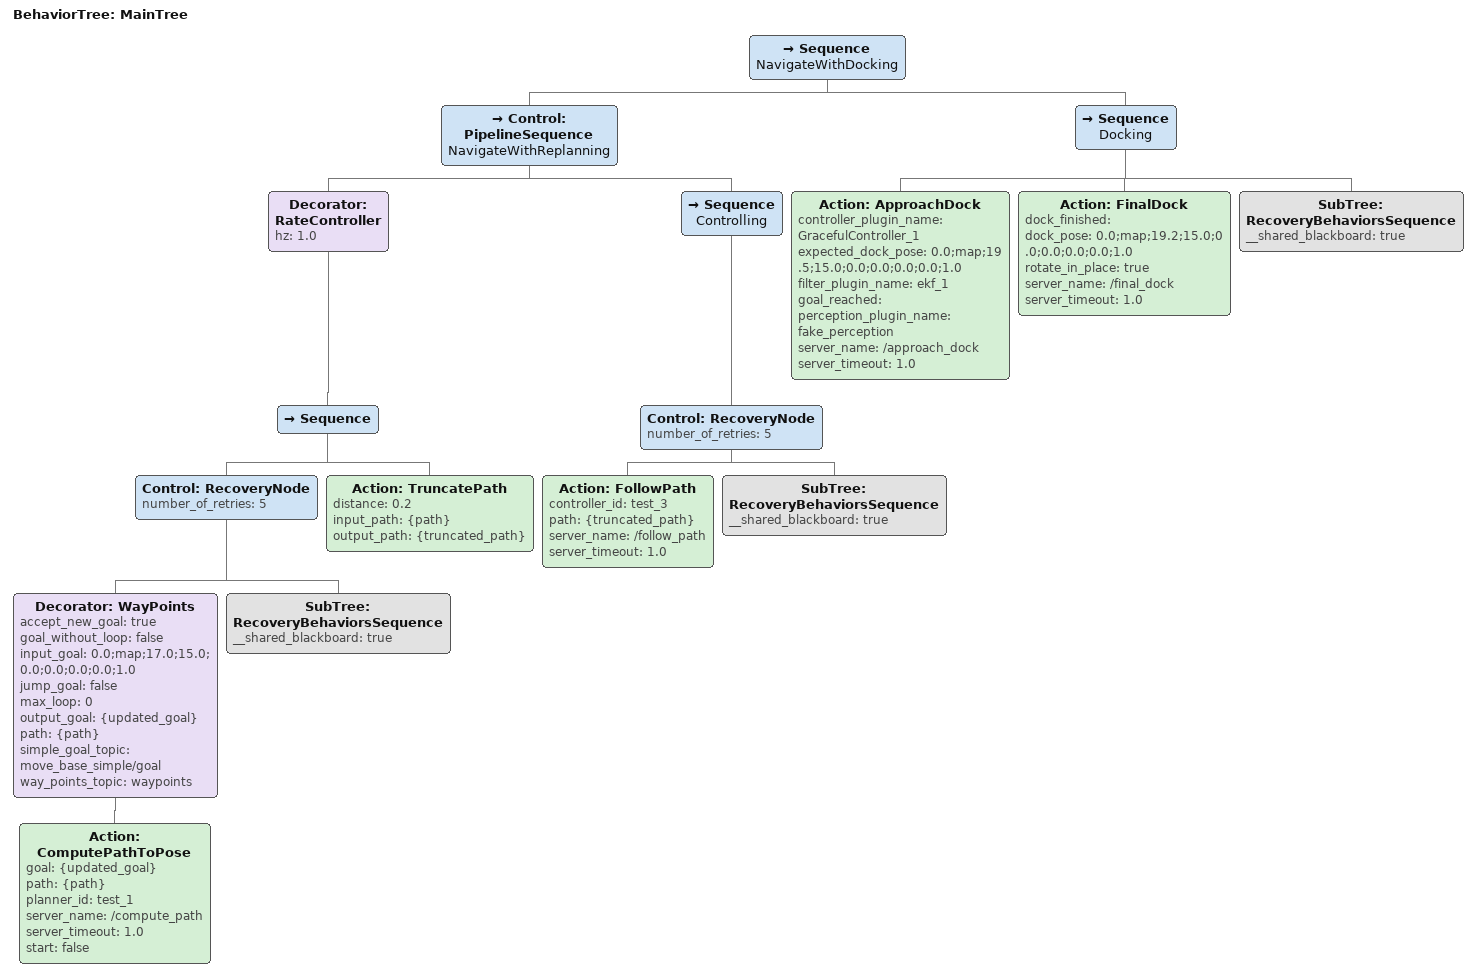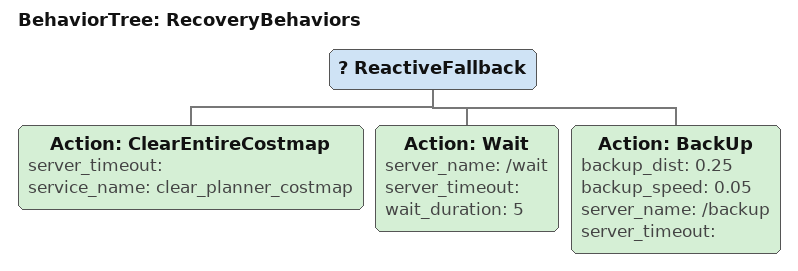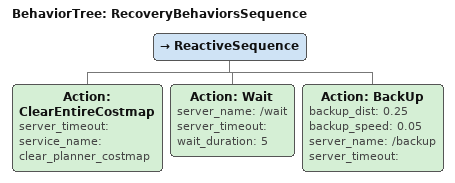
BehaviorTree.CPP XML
<?xml version="1.0"?>
<root main_tree_to_execute="MainTree">
    <BehaviorTree ID="MainTree">
        <Sequence name="NavigateWithDocking">
            <Control ID="PipelineSequence" name="NavigateWithReplanning">
                <Decorator ID="RateController" hz="1.0">
                    <Sequence>
                        <Control ID="RecoveryNode" number_of_retries="5">
                            <Decorator ID="WayPoints" accept_new_goal="true" goal_without_loop="false" input_goal="0.0;map;17.0;15.0;0.0;0.0;0.0;0.0;1.0" jump_goal="false" max_loop="0" output_goal="{updated_goal}" path="{path}" simple_goal_topic="move_base_simple/goal" way_points_topic="waypoints">
                                <Action ID="ComputePathToPose" goal="{updated_goal}" path="{path}" planner_id="test_1" server_name="/compute_path" server_timeout="1.0" start="false"/>
                            </Decorator>
                            <SubTree ID="RecoveryBehaviorsSequence" __shared_blackboard="true"/>
                        </Control>
                        <Action ID="TruncatePath" distance="0.2" input_path="{path}" output_path="{truncated_path}"/>
                    </Sequence>
                </Decorator>
                <Sequence name="Controlling">
                    <Control ID="RecoveryNode" number_of_retries="5">
                        <Action ID="FollowPath" controller_id="test_3" path="{truncated_path}" server_name="/follow_path" server_timeout="1.0"/>
                        <SubTree ID="RecoveryBehaviorsSequence" __shared_blackboard="true"/>
                    </Control>
                </Sequence>
            </Control>
            <Sequence name="Docking">
                <Action ID="ApproachDock" controller_plugin_name="GracefulController_1" expected_dock_pose="0.0;map;19.5;15.0;0.0;0.0;0.0;0.0;1.0" filter_plugin_name="ekf_1" goal_reached="" perception_plugin_name="fake_perception"  server_name="/approach_dock" server_timeout="1.0"/>
                <Action ID="FinalDock" dock_finished="" dock_pose="0.0;map;19.2;15.0;0.0;0.0;0.0;0.0;1.0" rotate_in_place="true" server_name="/final_dock" server_timeout="1.0"/>
                <SubTree ID="RecoveryBehaviorsSequence" __shared_blackboard="true"/>
            </Sequence>
        </Sequence>
    </BehaviorTree>
    <BehaviorTree ID="RecoveryBehaviors">
        <ReactiveFallback>
            <Action ID="ClearEntireCostmap" server_timeout="" service_name="clear_planner_costmap"/>
            <Action ID="Wait" server_name="/wait" server_timeout="" wait_duration="5"/>
            <Action ID="BackUp" backup_dist="0.25" backup_speed="0.05" server_name="/backup" server_timeout=""/>
        </ReactiveFallback>
    </BehaviorTree>
    <BehaviorTree ID="RecoveryBehaviorsSequence">
        <ReactiveSequence>
            <Action ID="ClearEntireCostmap" server_timeout="" service_name="clear_planner_costmap"/>
            <Action ID="Wait" server_name="/wait" server_timeout="" wait_duration="5"/>
            <Action ID="BackUp" backup_dist="0.25" backup_speed="0.05" server_name="/backup" server_timeout=""/>
        </ReactiveSequence>
    </BehaviorTree>
</root>
